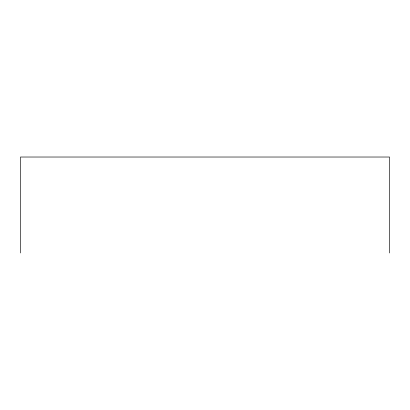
<?xml version="1.0" encoding="UTF-8"?>
<svg xmlns="http://www.w3.org/2000/svg" width="410" height="410" viewBox="0 0 410 410"><rect width="100%" height="100%" fill="white"/><g stroke="black" fill="none" stroke-linecap="round" stroke-linejoin="round"><path stroke-width="0.61" d="M389.5 252.975L389.5 157.025L20.5 157.025L20.5 252.975"/></g></svg>
